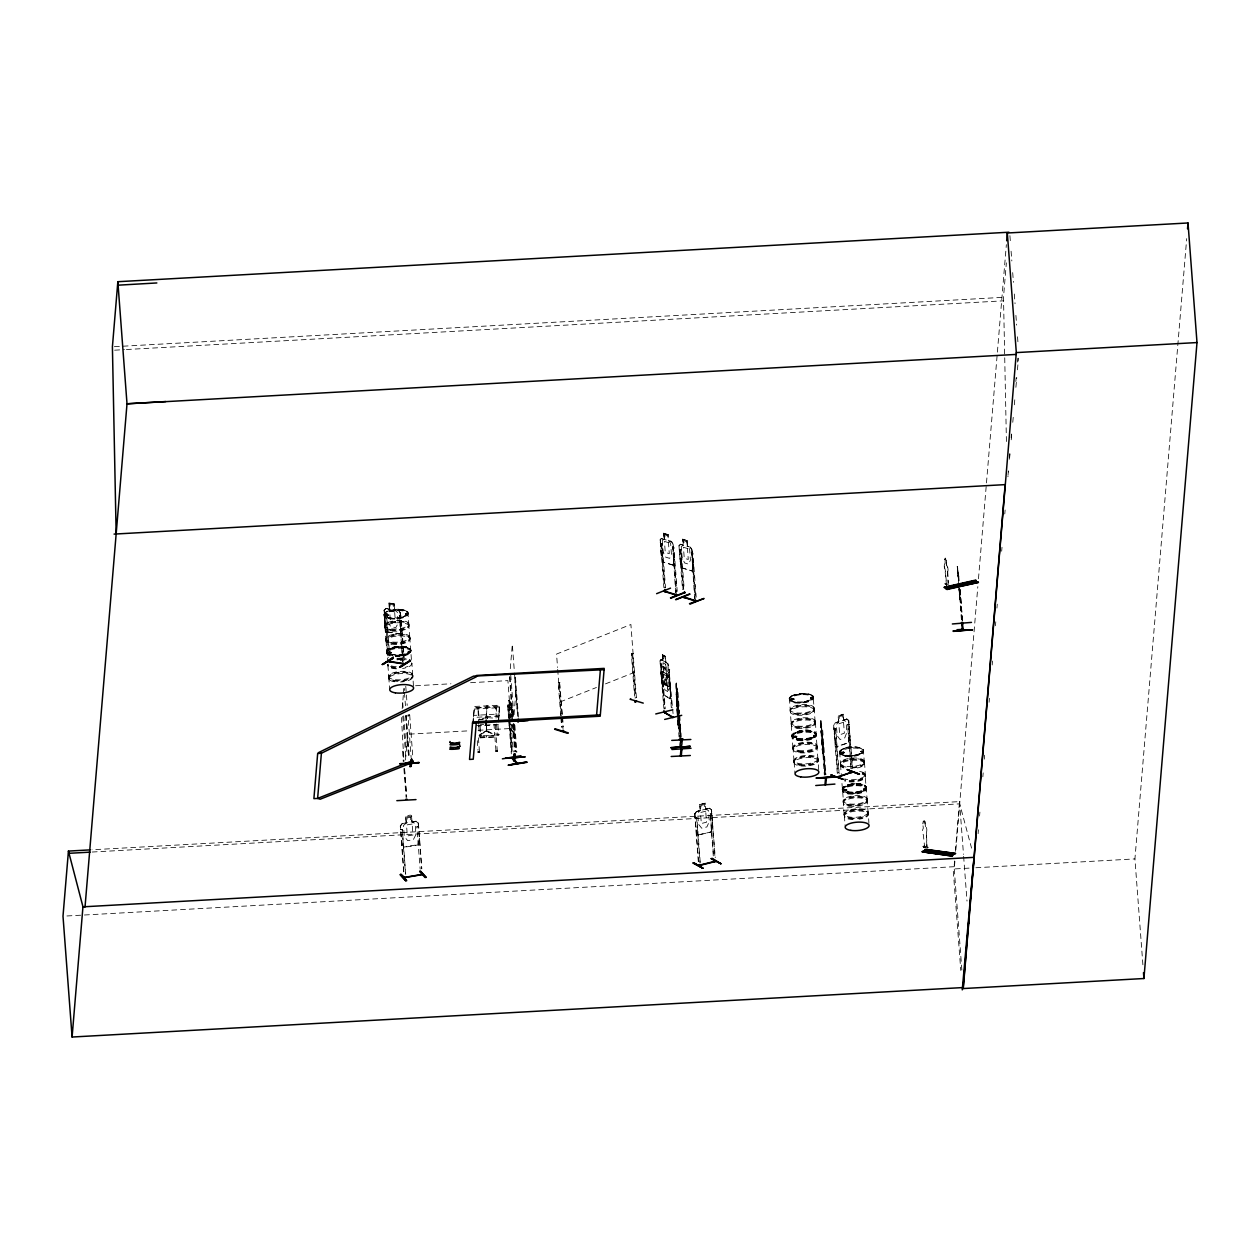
<?xml version="1.0" encoding="UTF-8"?>
<svg xmlns="http://www.w3.org/2000/svg" width="1260" height="1260" viewBox="0 0 1260 1260"><rect width="100%" height="100%" fill="white"/><g stroke="black" fill="none" stroke-linecap="round" stroke-linejoin="round"><path stroke-width="0.75" stroke-dasharray="5 3.75" d="M398.428 655.106L395.372 655.515A12.002 4.205 -4.3 0 0 410.666 649.955A11.954 4.189 -4.3 0 0 393.104 647.152A11.954 4.189 -4.3 0 0 392.49 654.46A11.954 4.189 -4.3 0 0 410.681 649.813A12.002 4.205 -4.3 0 0 392.238 648.128A12.002 4.205 -4.3 0 0 392.522 655.216M957.742 573.41L957.568 569.599M486.376 727.508L486.313 730.942L479.934 734.423M680.62 737.1L677.092 688.81L678.62 714.388M514.332 727.918L514.064 733.288L514.127 727.949M384.867 625.747L384.095 614.36M389.104 679.14L387.812 664.933A12.143 4.253 -4.3 0 0 396.238 667.453M409.736 637.119L411.453 660.051M412.65 675.234L411.925 663.106A12.143 4.253 -4.3 0 1 405.515 667.202M818.701 769.781L817.882 758.803M818.071 761.197A11.986 4.189 -4.3 0 0 800.462 758.52A11.986 4.189 -4.3 0 0 799.848 765.844A11.986 4.189 -4.3 0 0 818.071 761.197L818.071 760.993M790.414 711.979L789.422 698.418M792.918 747.889L790.303 711.38M815.441 722.563L816.953 745.967M852.091 767.986A12.143 4.253 -4.3 0 0 864.234 761.953C863.998 756.362 865.982 779.467 864.99 774.049L867.163 799.486M925.58 847.224L922.871 846.61L925.218 847.366L924.194 846.799L925.439 846.531L924.903 847.334M924.777 847.145L924.541 847.271M401.719 617.447C398.27 619.337 379.197 619.526 385.702 612.218M386.678 652.16L388.537 649.845M390.065 655.247L386.993 653.42L386.615 651.562M411.028 650.979C407.327 644.128 394.6 647.089 388.505 649.798M789.138 698.528C791.8 704.671 801.88 702.151 807.046 701.568M809.865 739.148C772.301 744.912 804.463 719.586 816.307 734.927M791.926 735.808L792.445 734.485M809.897 739.179L814.448 737.368L816.322 734.391M839.333 752.157L839.727 753.354M866.565 788.366L864.659 790.745M866.518 787.894L864.644 790.225L860.06 792.083M665.611 662.272L667.769 663.437L668.84 666.099L670.525 693.441L669.91 698.78L670.43 693.346L668.273 674.982M401.452 717.491L403.924 761.449M402.192 708.671L403.294 695.426M403.436 693.662L404.035 686.621L404.318 690.448M405.484 760.032L407.626 734.47M472.784 723.807L474.185 707.065L475.162 706.435L499.212 705.206L499.165 716.011L473.634 717.428L473.476 715.428L499.007 714.01L499.165 716.011M473.02 723.46L474.548 708.041L499.81 706.97M485.951 718.342L487.006 705.694L486.502 715.475L487.431 718.058M486.124 719.917L485.635 725.76L485.541 724.421M486.344 717.349L486.454 716.09M486.895 715.444L486.045 716.105L487.289 718.058L486.108 715.491L486.895 715.444L487.462 717.302M486.533 736.013L486.659 737.226M498.456 720.72L499.716 705.647M498.55 722.043L499.543 705.994L474.233 707.726M509.607 676.762L512.064 717.239M510.284 668.698L512.316 644.348L514.332 671.139M512.899 728.327L513.371 722.736M515.907 692.181L513.875 716.53L510.568 672.525M669.926 681.802L669.391 687.235L669.847 681.928M675.943 685.424L676.305 683.077L678.967 717.601M676.305 683.077L676.195 688.007M676.541 703.379L676.415 692.071M676.321 688.527L676.1 683.077M676.274 695.394L676.305 697M676.148 695.032L676.667 687.535L676.888 688.984M676.573 691.173L675.911 685.298L678.179 713.664M676.352 701.867L676.982 696.512L676.872 698.229M676.809 699.111L677.518 698.465L676.809 699.111L676.667 698.229M678.022 692.449L679.549 714.105M676.856 710.057L677.534 702.182M677.471 713.255L677.644 711.191M678.022 716.467L678.289 704.623M678.51 720.247L678.069 725.476L678.541 720.106M820.575 723.067L820.953 720.704L820.811 724.279M820.827 725.634L820.937 724.295M823.284 748.723C823.505 774.16 819.756 720.027 821.536 726.61M821.347 728.831L824.323 775.026M822.67 730.076L825.93 774.695M821.992 741.888L822.166 739.825M822.654 754.094L822.922 742.25M961.868 970.042L954.088 866.707L954.576 860.958M955.364 851.382L959.522 801.612L91.98 849.775M954.891 861.289L954.261 868.943L973.901 867.856M955.852 849.807L977.823 586.624M978.469 578.797L986.312 484.88M986.47 482.911L1006.362 244.645M1006.425 441.52L1003.495 297.313L1006.362 262.852M978.106 833.695L978.422 829.773M979.571 816.039L979.902 812.117M982.847 776.806L983.178 772.884M984.328 759.15L984.643 755.228M989.068 702.261L989.399 698.339M992.187 664.981L992.502 661.059M995.447 625.747L995.778 621.826M996.928 608.092L997.258 604.17M1001.668 551.203L1001.999 547.281M1004.787 513.938L1005.118 510.001M1008.047 474.784L1008.378 470.909L1007.937 476.737M1009.512 457.301L1009.843 453.411M1011.134 437.866L1011.465 433.991M1015.843 381.512L1016.158 377.638M1017.45 362.092L1017.781 358.202M1142.899 964.782L1134.929 858.911L1186.699 238.628M1009.496 459.238L1010.016 453.411M1011.229 439.803L1011.748 433.976M1012.772 422.305L1013.292 416.477M1014.331 404.806L1015.024 397.042M1015.891 387.324L1016.757 377.606M1017.45 369.826L1018.489 358.155M923.407 847.098L924.541 846.846M924.242 847.177L925.234 846.625M405.484 716.341L406.208 715.696L408.523 756.677M402.601 751.259L403.247 761.481M407.972 715.129L409.705 715.034L407.972 715.129L411.122 757.622M508.378 709.553L510.111 709.459L508.378 709.553L509.103 719.145M512.159 709.522L511.544 708.955L512.726 720.421M678.195 701.442L679.045 712.924M924.304 846.956L923.155 846.452L924.147 845.806M924.509 846.594L923.596 847.318M946.843 583.821L947.362 584.356M923.391 846.846L924.304 847.366M923.753 847.24L923.611 846.326M945.725 584.262L944.732 583.758L946.449 583.963M946.008 584.372L946.228 584.026M816.732 745.274L817.976 759.308L817.63 758.236M673.092 564.968L673.958 559.676M661.327 555.707L660.13 539.894L661.311 555.786L663.091 562.086L673.218 565.189L674.116 559.613M692.071 570.796L692.937 565.504L691.772 549.832L690.37 547.281L687.44 546.367L687.141 540.43L682.684 539.154L683.282 545.281L681.266 546.588L682.101 557.582L684.605 562.952L688.637 564.181L690.433 560.133L689.614 549.155L687.298 546.525L686.858 540.635M683.125 545.044L680.337 544.194L678.967 545.801L680.29 561.613L682.069 567.913L692.197 571.032L693.095 565.441M867.085 799.045L868.172 812.747L867.919 811.913M850.028 736.297L848.752 742.723L836.955 746.629L834.844 741.242L836.829 746.582L848.61 742.565L849.728 736.281L848.563 720.578M792.855 747.983L793.217 749.558M793.863 761.135L794.209 762.757M815.141 721.681L813.204 697.095A11.986 4.189 -4.3 0 0 795.643 694.402L791.028 696.213L789.185 698.56M401.263 628.283L400.129 634.016L401.452 628.346M793.989 760.835L793.123 748.991M840.767 765.702L839.617 751.858M711.049 831.694L712.483 825.536L711.302 809.849M696.008 829.726L698.072 835.096L711.286 831.915L712.766 825.583M419.328 838.672L417.753 844.704L403.893 847.067L401.656 841.68M401.515 841.822L403.814 847.35L417.974 844.94L419.596 838.75M385.261 628.252L384.851 625.937M386.08 641.12L384.993 627.307M408.618 623.653L409.831 637.607M814.401 709.538L814.369 709.601A12.143 4.253 -4.3 0 1 795.879 714.31A12.143 4.253 -4.3 0 1 796.509 706.891A12.143 4.253 -4.3 0 1 814.369 709.601M815.393 722.752L815.362 722.799A12.143 4.253 -4.3 0 1 796.871 727.508A12.143 4.253 -4.3 0 1 797.501 720.09A12.143 4.253 -4.3 0 1 815.362 722.799M841.964 783.484L843.649 803.518L843.097 801.832M409.973 638.914L410.035 638.726A12.143 4.253 -4.3 0 0 392.175 636.016A12.143 4.253 -4.3 0 0 391.561 643.451A12.143 4.253 -4.3 0 0 410.035 638.726M844.074 814.511L843.365 802.494M844.106 814.448L844.483 816.354M792.005 736.234L792.524 735.053M816.275 734.501L814.433 736.785M507.544 706.419L508.174 704.86L508.41 718.562M409.736 651.719C406.933 652.144 410.681 651.121 408.209 651.247M811.062 698.497L810.29 698.386L811.314 698.497M813.236 736.187L814.007 735.556M865.258 789.232L863.305 789.453L865.147 789.311M387.765 614.281C381.575 614.848 390.852 617.495 387.923 614.392M386.71 614.549C383.733 616.25 390.978 613.777 387.67 615.652M388.836 615.006L387.056 615.715M386.647 651.562L388.505 649.231L393.057 647.419M405.877 614.439C405.799 612.171 406.366 615.053 405.31 614.329M405.421 614.092L406.649 614.266M389.623 653.357L388.615 652.412L389.655 651.971M388.647 652.806L391.766 652.664L390.632 652.302M389.261 653.168C392.474 651.467 385.434 655.074 391.624 652.491M405.452 613.715L406.24 613.415M401.751 617.495L407.657 614.549L407.815 611.982M390.175 652.712L391.104 652.885M407.689 614.502L407.878 612.077M389.939 651.94L391.088 652.444M391.057 652.995L390.742 652.003M398.459 655.499L407.106 653.767L410.965 650.443M411.043 650.853L409.153 653.231L404.586 655.121M474.327 709.049L499.858 707.632M478.642 724.295L478.012 708.813L479.666 719.948M478.831 708.986L477.508 709.065M487.573 717.633L496.094 718.294L496.015 707.805L497.369 717.523M496.66 707.994L495.401 708.183M791.611 698.544L790.634 699.647L792.414 699.804M792.115 699.804L791.296 698.623L791.17 699.678M791.296 699.457L792.477 698.985M791.5 698.512L793.548 698.497L792.981 699.709M792.383 700.024L794.241 699.111L792.713 699.773M810.416 698.087L812.101 698.024M793.422 737.1L794.966 736.375M794.966 736.029L793.957 736.88L794.95 737.431M810.842 698.04L811.865 697.63L810.778 697.583M811.031 698.702L812.338 698.371L811.487 697.914M795.942 736.36L794.572 737.242M796.981 736.706L795.217 737.651L793.532 736.895M813.456 736.029L814.637 735.147L813.928 735.808M814.606 736.013L813.645 735.683M839.381 751.999C844.294 745.353 856.831 745.4 863.352 749.606M841.491 752.062L840.782 752.913L841.806 753.165M844.137 752.236C845.114 754.63 838.183 753.055 842.326 751.858M841.302 752.299L843.79 752.771L843.743 751.937M844.342 752.519L842.908 753.212M842.153 789.075C846.767 783.137 862.691 780.712 866.502 788.319M848.61 785.468L842.719 788.413L842.546 790.981M860.611 751.527L862.328 751.684M860.942 751.653L861.021 751.795M843.664 790.713L846.562 789.563M862.045 751.732L860.643 751.621M839.758 753.322C846.389 757.685 856.784 756.677 863.163 752.047L863.399 749.59M846.027 789.469L845.05 790.319M846.137 789.799L846.247 790.697M864.061 789.768L864.754 788.602M837.27 773.12L833.663 725.461L835.096 722.815L838.64 721.744L836.341 724.626L837.16 735.604L840.026 739.494L844.72 737.935L846.878 732.391L846.043 721.413L843.381 720.279M834.97 741.289L833.836 725.476L835.222 722.878L846.909 719.003L843.538 720.027L843.097 714.136L843.507 720.326L846.862 719.224M791.611 699.725L790.697 699.269L791.816 698.812M843.806 790.178L844.83 789.878M669.91 698.78L663.28 694.575L660.681 672.304L661.705 670.808L660.775 672.446M663.28 694.575L660.004 660.791C665.39 661.075 661.091 644.915 662.839 660.744L661.547 661.831L665.248 708.766M660.098 660.933L661.043 659.295M698.308 861.556L694.733 813.897L696.339 811.345L700.245 810.464L697.709 813.204L698.528 824.197L701.678 828.214L706.891 826.922L709.333 821.52L708.514 810.542L705.568 809.267L705.301 803.14L699.709 804.526L700.245 810.464M694.827 813.944L696.449 811.408M695.016 813.976L696.544 811.582L700.45 810.621L699.709 804.526M487.258 716.94L487.651 718.483M403.657 871.731L400.27 825.977L402.034 823.536L406.192 822.906L405.688 816.953C417.706 809.928 406.697 825.836 416.068 821.158L418.415 822.938L421.832 868.88M402.192 823.788L400.538 826.072L403.846 871.936M410.445 651.64L409.122 652.727M789.721 697.378L791.012 696.276M792.477 735.021L795.879 732.895M863.163 752.047L861.824 753.118M945.11 558.149L945.126 563.866A4.268 1.559 77.3 0 0 945.236 569.882L946.764 585.522M659.988 539.957L661.5 538.288L660.13 540.083M679.108 545.927L680.558 544.336M400.239 633.953L387.56 632.11L385.292 625.984L384.095 610.171L385.938 608.312L389.592 609.068L389.151 603.178M384.284 610.281L386.032 608.517M406.35 823L403.483 825.473L404.318 836.467L407.689 840.656L413.312 839.711L415.973 834.482L415.138 823.489L411.973 822.04M388.363 615.163L387.418 615.541M406.035 613.73L407.027 614.297L405.468 614.612M387.182 650.38L388.474 649.294M407.846 651.845L409.106 651.845M498.393 724.563L478.375 726.154M793.721 699.111L792.666 699.158M804.101 702.103L812.936 698.576M811.661 699.709L813.535 697.363L813.125 696.04M794.493 736.785L796.414 736.958M796.903 736.864L796.052 737.258M813.44 735.73L814.669 735.304L813.614 735.21M839.916 750.818L841.223 749.716M841.727 752.346L843.019 753.181M845.507 789.626L844.184 789.799L844.468 790.713M846.578 790.288L844.184 790.429M846.704 790.288L844.956 790.855M846.925 790.461L845.759 789.437M663.642 672.226L662.382 673.297L663.201 684.274L664.965 689.881L667.611 691.551C668.335 683.975 669.47 671.06 663.012 666.383M385.67 612.171C392.301 609.147 401.499 607.556 407.783 612.013M406.303 615.683L404.302 616.628M793.769 733.336L795.816 732.328M793.816 733.871L798.415 732.028M814.417 736.848L809.865 738.644M864.644 790.808L854.012 793.532L843.743 791.926M389.403 608.832L388.962 602.957L389.482 609.131L386.962 610.691L387.781 621.668L390.82 626.787L395.813 627.543L398.128 623.243L397.309 612.25L394.474 609.887L394.144 603.934M384.095 610.171L387.828 655.83M394.207 603.823L394.758 609.651M386.489 613.73L384.662 613.73L386.489 613.73L389.655 655.83M398.396 610.202L400.255 612.565L398.396 610.202L394.585 609.824M402.601 661.846L399.499 615.699L400.979 615.919L404.287 659.941M385.292 625.984L387.56 632.11M400.979 615.919L399.152 615.919M483.084 732.58L486.344 730.8L486.549 731.729L486.313 719.885M479.997 734.958L486.407 731.335L494.755 734.863M389.025 652.066L388.82 653.011M388.379 652.696L389.371 652.019M408.366 651.388L409.39 651.703L408.476 652.034M495.085 724.547L494.046 724.563L494.723 734.674M792.02 699.253L794.083 698.953M810.92 698.009L811.093 697.819M815.062 736.076L814.133 736.312M863.935 789.075L864.99 789.39M661.342 538.351C668.524 544.099 660.996 523.12 664.303 539.453L662.288 540.745L663.122 551.738L665.626 557.109L669.643 558.353L671.454 554.305L670.619 543.312L668.32 540.682L668.005 534.649L668.477 540.635L671.548 541.375L673.076 543.91L676.73 591.507M662.224 543.721L660.555 543.548L662.224 543.721L665.532 587.727M682.684 539.154L683.44 545.234M673.076 543.91L674.258 559.692M687.141 540.43L687.456 546.462M675.691 593.066L672.714 546.95L673.895 547.312L677.219 591.318M673.895 547.312L672.226 547.139M678.967 545.801L682.558 589.57M681.203 549.549L679.534 549.376L681.203 549.549L684.227 589.743M694.669 598.894L691.693 552.778L692.89 553.14L696.197 597.161M692.89 553.14L691.22 552.967M680.148 561.613L682.322 567.693M673.218 565.189L663.185 561.913L661.469 555.723M682.069 567.913L692.197 571.032M693.236 565.519L691.913 549.769L690.527 547.218L680.4 544.399M560.149 701.914L596.421 687.487M605.477 683.881L634.505 672.336M631.37 653.924L633.087 653.578L631.37 653.924L634.552 696.181M560.731 715.649L558.274 682.999L559.55 682.495L562.448 715.302M560.007 682.636L558.274 682.999M838.703 721.822L838.073 715.806L843.223 714.184M843.066 714.436L838.388 715.995L838.829 721.885L835.317 723.051M835.742 728.816L833.962 729.099L835.742 728.816L839.349 776.648M850.878 768.616L847.57 724.595L848.941 724.138L852.658 768.317M847.57 724.595L849.35 724.311M390.553 648.821L393.104 648.002M391.12 653.09L389.891 653.341M407.122 654.255L395.404 656.051A12.002 4.205 -4.3 0 0 410.807 650.695A12.002 4.205 -4.3 0 0 394.112 648.176A12.002 4.205 -4.3 0 0 390.143 655.2M791.28 698.953L792.13 698.418M811.046 697.52L810.826 698.355M794.273 737.273L794.635 736.438M795.816 737.336L796.525 736.344L794.934 735.982M861.242 750.96L861.997 750.96M844.641 789.768L844.767 790.681M863.635 789.169L864.706 788.839M662.398 654.869L665.359 656.334L665.8 662.224M660.004 660.791L663.862 708.419M661.153 664.256L664.461 708.277M667.769 663.437L672.037 707.978M671.249 707.49L668.966 669.076L673.06 713.569M669.753 669.564L668.367 669.217M661.185 676.604L662.618 683.062L669.501 686.952M699.804 804.573L705.395 803.203L705.742 809.014L709.443 808.18L696.449 811.519M705.663 809.33L709.38 808.4L711.396 809.897M696.827 817.362L694.984 817.551L696.827 817.362L700.434 865.195M713.286 855.902L710.12 813.803L711.664 813.425L715.27 857.619M710.12 813.803L711.963 813.614M698.197 834.876L711.286 831.915M946.512 585.569L945 569.929A4.268 1.559 77.3 0 1 944.89 563.913L944.811 559.566M948.181 584.939L947.489 571.709A4.268 1.559 77.3 0 0 946.654 565.173L945.536 558.196L944.559 559.613M946.654 565.173L946.559 560.81M947.489 571.709L947.725 571.646A4.268 1.559 77.3 0 0 946.89 565.11M386.82 614.691L386.127 615.589M393.089 647.419C398.695 646.459 405.799 645.199 410.587 649.089M393.104 647.451A12.002 4.205 -4.3 0 1 410.744 650.128A12.002 4.205 -4.3 0 1 392.49 654.79A12.002 4.205 -4.3 0 1 393.104 647.451L396.018 646.852M798.462 731.981A11.986 4.189 -4.3 0 1 816.086 734.659A11.986 4.189 -4.3 0 1 797.863 739.305A11.986 4.189 -4.3 0 1 798.462 731.981L807.597 731.083L814.763 732.721M794.446 736.328L795.312 736.187M809.833 738.628C804.179 739.715 797.186 740.785 792.335 736.99M864.281 761.591A11.986 4.189 -4.3 0 0 846.673 758.929A11.986 4.189 -4.3 0 0 846.058 766.253A11.986 4.189 -4.3 0 0 864.281 761.591L863.399 750.535A11.938 4.174 -4.3 0 1 845.255 755.181A11.938 4.174 -4.3 0 1 845.869 747.889L848.752 747.306M841.759 752.299L842.672 751.999M843.208 752.582L841.444 752.283M857.225 754.96L851.177 755.858M848.642 785.515L857.792 784.523L864.832 786.082M863.746 788.807L865.116 789.091M860.029 792.067C854.611 792.871 845.303 794.981 842.137 789.248M509.292 718.389L508.93 700.261L509.434 706.403L507.969 704.891M510.568 702.292L511.166 708.277M511.213 708.136L512.458 709.663M512.458 709.506L513.608 717.491M509.15 710.325L508.016 709.9L509.15 710.325L509.733 717.98M513.214 712.231L513.245 716.2M508.662 722.074L509.733 728.611L509.449 725.256M514.395 728.012L514.033 723.996M405.909 817.11L411.595 816.228M402.334 829.553L400.491 829.631L402.334 829.553L405.94 877.401M416.824 826.843L418.666 826.781L416.824 826.843L420.178 869.164M487.447 717.649L479.572 718.704L479.666 719.602L479.761 718.798M483.62 718.972L479.808 719.586M389.545 652.176L390.442 652.113M390.206 652.759L389.23 652.774M398.507 655.972L401.625 655.657M792.02 698.764L793.8 698.843M794.84 736.391L795.8 736.344M795.659 737.368L794.761 737.415M861.619 751.291L860.816 751.842M861.494 752.141L862.58 751.7L861.683 751.354M851.524 784.366L854.658 784.051M845.035 789.831L845.995 789.784M958.703 585.49L957.269 566.386L957.773 568.685M957.568 568.575L958.435 576.103M957.915 572.26L957.521 570.859L957.584 572.308M958.057 575.804L958.813 576.356L957.537 571.079M958.419 575.93L958.466 578.749M959.852 594.515L958.765 587.963M959.285 594.421L959.994 599.713L959.852 594.421M114.361 346.689L1003.495 297.313M114.629 350.185L124.441 349.634M126.41 349.524L1003.763 300.809M415.579 685.755L450.938 683.786M470.578 682.699L507.906 680.62L510.662 717.381M676.541 695.504L676.447 692.701L676.242 695.016M676.462 700.182L677.376 714.373M676.337 701.71L677.486 718.231M676.447 704.513L676.573 701.851M485.951 717.381L486.738 717.334L485.887 717.995M479.524 719.822L482.879 719.633M480.091 724.736L483.73 724.531M476.501 725.602L496.503 724.484M409.358 734.139L470.248 730.753M478.107 730.312L511.497 728.469M486.313 730.942L494.55 734.391M677.833 720.279L678.069 725.476M483.194 735.919L494.928 735.273M479.824 736.391L494.912 735.541M479.95 737.604L495.054 736.753M479.934 737.887L495.022 737.037M820.764 722.925L821.079 732.013M820.874 730.343L820.969 733.147M822.166 748.928L822.875 754.094M823.095 748.881L822.717 742.266M92.153 852.028L959.695 803.848L971.57 848.137M66.922 915.973L954.088 866.707M975.854 867.746L1134.929 858.911M387.088 615.731L385.859 615.605M389.923 653.357L388.694 653.231M814.149 736.123L813.314 735.966M925.423 846.893L928.447 847.318M386.804 615.731L385.387 615.211M402.271 647.073L405.169 647.293M792.729 698.371L793.658 698.591M792.067 699.19L791.248 699.08M842.924 751.81L843.917 752.551M848.09 755.89L842.767 755.087M845.822 789.784L846.531 789.689M845.145 790.87L843.932 790.634M924.73 847.885L923.328 834.703A4.268 2.126 -81.9 0 1 923.312 828.119L922.761 823.788A2.142 1.071 -81.9 0 1 923.69 821.079A2.142 1.071 -81.9 0 1 924.934 822.355L925.486 826.686A4.268 2.126 -81.9 0 1 926.399 832.671L927.108 848.342M922.761 823.788L922.981 823.819A2.142 1.071 -81.9 0 1 923.927 821.111A2.142 1.071 -81.9 0 1 925.155 822.386M925.486 826.686L924.934 822.355M926.399 832.671L926.872 848.311M388.852 603.02L394.317 603.76M389.041 603.241L394.034 603.997M385.922 608.596L398.223 610.454M387.781 631.874L400.097 633.733M487.651 716.924L487.51 718.483M792.997 698.402L793.28 699.064M387.245 617.573L389.686 618.109M794.666 737.399L793.58 737.053M392.474 655.247L388.19 653.909M663.689 533.327L668.162 534.587M663.862 533.563L668.036 534.744M682.841 539.406L687.015 540.572M661.421 538.571L671.485 541.564M813.094 696.087L807.66 693.724L795.627 694.449A11.986 4.189 -4.3 0 0 795.028 701.726A11.986 4.189 -4.3 0 0 813.251 697.063M843.428 751.889L844.279 752.393M796.068 736.076L796.777 736.407M863.793 788.855L863.856 789.422M486.47 730.8L494.692 734.328M814.779 732.674L815.929 733.714M864.974 786.114L866.218 787.216A11.938 4.174 -4.3 0 1 848.011 791.926A11.938 4.174 -4.3 0 1 848.626 784.634A11.938 4.174 -4.3 0 1 866.171 787.295M843.633 791.422L842.531 790.429M843.728 791.973L842.593 790.933M662.288 654.617L665.359 656.334M660.87 659.342L667.737 663.61M662.681 682.92L669.58 687.188M698.072 835.096L696.103 829.6M665.831 668.02L662.902 666.13L663.453 672.273L661.579 671.076M661.516 670.856L668.257 675.155M663.327 694.433L670.084 698.733M709.348 808.133L711.569 809.77L714.83 855.524M416.005 821.362L418.21 823.048M846.783 718.956L848.846 720.484L852.248 768.159M846.736 719.177L848.689 720.625M388.348 653.987L386.93 652.837M846.972 789.847L845.901 791.044L843.775 790.492M945.299 558.243L946.323 560.858M792.319 737.005L791.942 735.808M410.602 649.073L410.965 650.27M508.725 700.292L510.725 702.387M508.804 700.56L510.52 702.418L512.033 711.27M509.182 701.867L510.426 705.033L509.323 703.836M508.016 705.112L512.253 709.695L512.946 712.278M510.568 724.106L512.284 725.965M509.969 728.422L514.206 733.005M509.764 728.469L514.269 733.257M509.733 728.611L514.064 733.288M416.068 821.158L402.098 823.615L400.27 825.977M405.688 816.953L406.413 823.064M690.322 547.454L692.055 549.738L695.851 599.256M671.344 541.611L672.777 543.989M867.951 811.975L868.423 813.803A12.143 4.253 -4.3 0 0 850.516 811.156A12.143 4.253 -4.3 0 0 849.901 818.575A12.143 4.253 -4.3 0 0 868.376 813.85L868.896 823.221M815.031 721.13L815.409 722.263M387.891 665.485L387.56 664.335M865.037 774.176L865.305 774.995M669.06 677.722L666.083 673.942L665.642 668.052M486.423 728.044L486.391 728.957L486.706 719.854M662.366 672.808L664.162 678.415L666.855 680.069L667.942 676.242L665.17 656.381M412.335 674.226L412.949 676.179A12.143 4.253 -4.3 0 0 395.01 673.643A12.143 4.253 -4.3 0 0 394.396 681.077A12.143 4.253 -4.3 0 0 412.87 676.352L413.516 687.44M389.135 679.14L388.805 678.132L389.671 688.763M680.305 561.551L682.227 567.851M789.185 698.702L789.5 699.788M385.009 627.307L385.324 628.378M821.189 726.862L824.985 774.979M840.499 764.82L841.412 776.128M794.115 762.206L794.981 772.821M407.956 613.053A12.002 4.205 -4.3 0 1 389.702 617.715A12.002 4.205 -4.3 0 1 390.316 610.375A12.002 4.205 -4.3 0 1 407.956 613.053L408.838 624.409M385.985 640.505L387.607 661.374M815.11 721.555L815.094 721.429A11.986 4.189 -4.3 0 0 797.47 718.688A11.986 4.189 -4.3 0 0 796.856 726.012A11.986 4.189 -4.3 0 0 815.078 721.35L815.094 721.429M661.469 676.588L662.855 682.873M821.52 725.146L821.74 726.595M676.872 687.519L677.092 688.968M677.203 697.961L676.777 696.528L676.982 697.363M868.108 812.48L868.077 812.417A11.986 4.189 -4.3 0 1 849.886 817.078A11.986 4.189 -4.3 0 1 850.484 809.755A11.986 4.189 -4.3 0 1 868.108 812.417L868.124 812.542M957.269 566.386L957.537 569.205M959.364 593.381L959.112 589.601M960.214 599.697L959.506 594.405L959.994 599.713M821.898 743.006L822.355 746.597L822.26 738.707M677.266 705.38L677.707 708.97L677.612 701.08M817.913 758.977A11.986 4.189 -4.3 0 1 799.691 763.639A11.986 4.189 -4.3 0 1 800.289 756.315A11.986 4.189 -4.3 0 1 817.913 758.977L817.913 759.04M958.01 574.591L958.309 577.647M678.226 716.452L676.258 693.709M677.628 720.2L678.337 725.461M958.561 584.388L959.348 592.247L959.128 588.625M1009.922 235.667L1010.362 241.511M1011.087 251.228L1011.827 260.946M1012.693 272.617L1013.434 282.334M1014.3 294.005L1015.04 303.723M1015.906 315.394L1016.647 325.111M1017.529 336.782L1018.111 344.547M960.183 589.948L962.482 620.566M960.104 589.349L962.404 619.967M958.718 575.757L959.238 582.104M959.726 589.144L962.12 620.377M959.411 588.53L961.821 620.613M957.474 566.37L958.844 585.695M959.191 588.546L961.459 620.424M959.522 801.612L963.49 854.406M963.632 856.343L967.003 901.073M953.316 871.274L960.781 970.436M847.964 724.768L851.272 768.773M844.373 815.96L845.177 826.261M835.348 728.642L838.656 772.663M834.372 729.272L837.679 773.278M825.316 774.128L821.536 726.453L825.253 774.742M820.748 720.72L821.41 726.862M820.795 722.342L821.236 728.926M691.693 552.778L695.299 600.626M710.435 813.992L713.601 856.091M680.715 549.738L683.739 589.932M680.022 549.187L683.046 589.381M696.528 817.173L699.977 863.1M694.922 813.928L698.607 861.745M672.714 546.95L676.321 594.783M679.754 715.412L681.282 737.068M679.628 720.578L680.92 737.793M679.108 719.523L680.4 736.738M678.463 715.491L680.258 737.84M676.21 692.087L679.691 737.384M664.004 533.5L664.445 539.39M677.486 715.16L679.014 736.817M661.736 543.91L665.044 587.916M661.027 543.344L664.351 587.365M660.287 540.02L663.862 587.554M662.587 654.822L663.028 660.712M661.342 664.902L664.666 708.908M636.41 697.741L630.898 624.503L556.542 654.066L557.55 667.469M632.63 653.436L635.953 697.599M631.827 654.066L635.15 698.245M562.606 717.223L563.315 726.815M559.55 682.495L562.007 715.16M562.149 717.082L563.015 728.595M557.692 669.375L561.188 715.79M561.33 717.712L562.054 727.319M560.873 717.57L561.598 727.178M515.45 677.219L518.49 717.554M514.474 673.045L517.687 715.664M514.726 677.864L517.624 716.278M514.867 725.303L516.884 752.094M514.127 724.516L516.238 752.204M513.718 724.862L515.734 751.653M509.906 676.825L513.214 720.83M513.371 724.279L515.387 751.165M513.308 724.894L515.324 751.779M512.71 724.311L514.663 751.81M511.796 719.428L511.103 710.262L509.387 708.403L510.221 719.397M511.213 724.642L513.261 751.952M509.875 719.901L512.174 750.519M509.796 725.098L511.812 751.889M509.245 720.011L511.828 754.457M507.748 706.372L508.63 718.153M509.166 725.209L511.324 753.905M497.952 725.146L498.661 734.659M496.534 724.075L497.338 734.737M495.29 724.374L496.141 735.808M496.298 737.714L497.291 751.039M494.897 736.911L495.967 751.117M480.17 726.768L480.58 732.091M478.8 726.201L479.509 735.73M478.406 737.824L479.477 752.031M477.288 740.675L477.997 750.204M418.147 822.985L421.643 868.66M409.705 715.034L412.855 757.528M400.255 612.565L403.94 660.161M405.767 686.29L407.201 705.427M400.082 612.612L401.152 628.346M399.499 615.699L403.106 663.548M404.46 692.37L405.468 705.758M406.192 715.333L409.39 757.953M405.547 715.727L408.728 757.984M411.532 816.165L412.036 822.119M402.712 702.45L403.137 708.199M403.72 715.853L406.303 750.298M402.759 716.326L405.783 756.504M403.263 751.228L403.988 760.835M404.555 768.521L406.728 797.328M404.491 769.135L406.523 796.021M403.893 768.553L406.066 797.359M386.127 613.951L389.293 656.051M402.145 829.348L405.452 873.353M385.009 613.51L388.316 657.515M384.205 610.108L385.466 625.984M947.725 571.646L948.323 582.986M677.722 710.073L677.896 713.947M676.384 691.315L676.431 694.386M485.903 719.901L486.029 728.059M862.186 774.207A11.986 4.189 -4.3 0 1 861.698 780.192A11.986 4.189 -4.3 0 1 844.798 781.137M862.25 773.404A12.143 4.253 -4.3 0 1 861.745 779.467A12.143 4.253 -4.3 0 1 844.625 780.413M845.869 747.889A11.938 4.174 -4.3 0 1 863.399 750.535M843.633 767.214A12.143 4.253 -4.3 0 1 846.704 760.331A12.143 4.253 -4.3 0 1 864.234 761.953M859.603 771.466A11.986 4.189 -4.3 0 1 862.596 777.514A11.986 4.189 -4.3 0 1 844.641 778.916M862.202 772.726A12.143 4.253 -4.3 0 1 861.698 778.774A12.143 4.253 -4.3 0 1 844.578 779.735M846.027 767.072A12.143 4.253 -4.3 0 1 845.744 759.906A12.143 4.253 -4.3 0 1 864.392 761.623A12.143 4.253 -4.3 0 1 848.909 767.34M843.806 767.938A11.986 4.189 -4.3 0 1 845.948 761.386A11.986 4.189 -4.3 0 1 863.478 762.08A11.986 4.189 -4.3 0 1 855.256 768.38M852.894 819.551A11.986 4.189 -4.3 0 1 846.736 813.409A11.986 4.189 -4.3 0 1 866.313 812.322A11.986 4.189 -4.3 0 1 859.084 819.205M395.372 655.483A12.002 4.205 -4.3 0 0 410.666 649.829A12.002 4.205 -4.3 0 0 392.254 648.254A12.002 4.205 -4.3 0 0 392.537 655.342M394.553 681.77A11.954 4.189 -4.3 0 1 393.419 674.982A11.954 4.189 -4.3 0 1 412.13 675.722A11.954 4.189 -4.3 0 1 400.459 682.006M390.222 655.877A11.954 4.189 -4.3 0 1 394.191 648.884A11.954 4.189 -4.3 0 1 410.807 651.404A11.954 4.189 -4.3 0 1 395.482 656.68M396.286 668.131A12.143 4.253 -4.3 0 1 387.655 664.492M396.979 659.862A12.143 4.253 -4.3 0 1 406.13 659.767M411.422 662.855A11.954 4.189 -4.3 0 1 402.57 668.493M396.396 668.84A11.954 4.189 -4.3 0 1 388.395 664.13M400.176 660.366A11.954 4.189 -4.3 0 1 403.247 660.334M396.932 659.169A12.143 4.253 -4.3 0 1 406.082 659.09M396.223 666.619A11.954 4.189 -4.3 0 1 389.151 665.059M396.916 658.476A11.954 4.189 -4.3 0 1 405.925 658.397M662.492 673.565L664.776 681.471C661.736 685.897 664.603 692.307 665.438 683.077L668.32 690.354L665.942 682.164L667.202 676.573L666.319 676.195L665.296 680.495L662.492 673.565M867.368 800.714L867.337 800.777A12.143 4.253 -4.3 0 1 848.909 805.376A12.143 4.253 -4.3 0 1 849.524 797.958A12.143 4.253 -4.3 0 1 867.384 800.651L867.384 800.651M842.184 715.649L839.176 716.641L839.317 718.609L842.326 717.617L842.184 715.649M843.538 722.248L838.845 723.791L839.68 734.785L844.357 733.226L843.538 722.248M704.261 804.589L700.922 805.423L701.064 807.376L704.419 806.558L704.261 804.589M705.71 811.219L700.497 812.511L701.332 823.505L706.545 822.213L705.71 811.219M513.639 715.192L513.639 715.192M410.602 817.315L406.996 817.929L407.137 819.882L410.76 819.268L410.602 817.315M412.13 824.008L406.508 824.969L407.327 835.947L412.949 835.002L412.13 824.008M845.224 755.669L845.192 755.669A12.002 4.205 -4.3 0 1 845.854 748.283A12.002 4.205 -4.3 0 1 863.51 750.944A12.002 4.205 -4.3 0 1 845.255 755.622M393.214 604.847L390.017 604.359L390.159 606.328L393.372 606.816L393.214 604.847M394.632 611.856L389.639 611.1L390.458 622.078L395.451 622.834L394.632 611.856M667.233 535.563L664.65 534.76L664.792 536.728L667.375 537.532L667.233 535.563M686.212 541.406L683.629 540.603L683.77 542.572L686.369 543.359L686.212 541.406M668.462 542.65L664.445 541.406L665.264 552.4L669.296 553.644L668.462 542.65M687.456 548.494L683.424 547.249L684.259 558.243L688.275 559.471L687.456 548.494M664.681 657.2L662.949 656.145L663.106 658.098L664.823 659.169L664.681 657.2M665.674 664.366L662.996 662.713L663.815 673.706L666.509 675.36L665.674 664.366M665.438 668.698L663.736 667.627L663.894 669.58L665.579 670.651L665.438 668.698M666.43 675.864L663.784 674.194L664.619 685.172L667.249 686.842L666.43 675.864M867.132 799.344L867.116 799.281A11.986 4.189 -4.3 0 0 849.492 796.556A11.986 4.189 -4.3 0 0 848.894 803.88A11.986 4.189 -4.3 0 0 867.116 799.218L867.1 799.36M814.102 708.215L814.07 708.151A11.986 4.189 -4.3 0 0 796.477 705.49A11.986 4.189 -4.3 0 0 795.863 712.813A11.986 4.189 -4.3 0 0 814.086 708.151M408.776 624.157L408.744 624.094A11.954 4.189 -4.3 0 0 391.167 621.432A11.954 4.189 -4.3 0 0 390.568 628.74A11.954 4.189 -4.3 0 0 408.744 624.094M409.768 637.355L409.736 637.292A11.954 4.189 -4.3 0 0 392.159 634.63A11.954 4.189 -4.3 0 0 391.561 641.938A11.954 4.189 -4.3 0 0 409.736 637.292M412.603 674.982L412.571 674.919A11.954 4.189 -4.3 0 0 394.994 672.257A11.954 4.189 -4.3 0 0 394.38 679.565A11.954 4.189 -4.3 0 0 412.571 674.919M817.078 747.999L817.063 747.936A11.986 4.189 -4.3 0 0 799.47 745.322A11.986 4.189 -4.3 0 0 798.856 752.645A11.986 4.189 -4.3 0 0 817.078 747.999M814.259 710.372L814.228 710.309A11.986 4.189 -4.3 0 0 796.635 707.71A11.986 4.189 -4.3 0 0 796.037 715.019A11.986 4.189 -4.3 0 0 814.259 710.372M408.933 626.299L408.917 626.236A11.954 4.189 -4.3 0 0 391.34 623.637A11.954 4.189 -4.3 0 0 390.726 630.945A11.954 4.189 -4.3 0 0 408.917 626.299M848.043 792.682A11.986 4.189 -4.3 0 0 866.266 788.02A11.986 4.189 -4.3 0 0 848.657 785.358A11.986 4.189 -4.3 0 0 848.043 792.682M848.027 791.942A11.907 4.174 -4.3 0 0 866.14 787.327A11.907 4.174 -4.3 0 0 848.642 784.665A11.907 4.174 -4.3 0 0 848.027 791.942M845.334 756.315A11.938 4.174 -4.3 0 0 863.494 751.684A11.938 4.174 -4.3 0 0 845.948 749.023A11.938 4.174 -4.3 0 0 845.334 756.315M848.011 792.288A12.002 4.205 -4.3 0 0 866.266 787.626A12.002 4.205 -4.3 0 0 848.626 784.964A12.002 4.205 -4.3 0 0 848.011 792.288M848.185 793.91A11.907 4.174 -4.3 0 0 866.297 789.28A11.907 4.174 -4.3 0 0 848.783 786.634A11.907 4.174 -4.3 0 0 848.185 793.91M848.075 793.233A12.002 4.205 -4.3 0 0 866.329 788.571A12.002 4.205 -4.3 0 0 848.689 785.909A12.002 4.205 -4.3 0 0 848.075 793.233M849.051 806.085A11.986 4.189 -4.3 0 0 867.274 801.439A11.986 4.189 -4.3 0 0 849.665 798.761A11.986 4.189 -4.3 0 0 849.051 806.085M849.854 817.897A12.143 4.253 -4.3 0 0 868.329 813.172A12.143 4.253 -4.3 0 0 850.468 810.479A12.143 4.253 -4.3 0 0 849.854 817.897M848.862 804.699A12.143 4.253 -4.3 0 0 867.337 799.974A12.143 4.253 -4.3 0 0 849.476 797.281A12.143 4.253 -4.3 0 0 848.862 804.699M797.029 728.233A11.986 4.189 -4.3 0 0 815.251 723.571A11.986 4.189 -4.3 0 0 797.627 720.909A11.986 4.189 -4.3 0 0 797.029 728.233M797.816 738.486A11.938 4.174 -4.3 0 0 815.976 733.856A11.938 4.174 -4.3 0 0 798.43 731.194A11.938 4.174 -4.3 0 0 797.816 738.486M795.139 702.875A11.938 4.174 -4.3 0 0 813.298 698.245A11.938 4.174 -4.3 0 0 795.753 695.583A11.938 4.174 -4.3 0 0 795.139 702.875M797.816 738.848A12.002 4.205 -4.3 0 0 816.07 734.186A12.002 4.205 -4.3 0 0 798.415 731.524A12.002 4.205 -4.3 0 0 797.816 738.848M795.06 702.23A12.002 4.205 -4.3 0 0 813.314 697.552A12.002 4.205 -4.3 0 0 795.659 694.843A12.002 4.205 -4.3 0 0 795.044 702.182A12.002 4.205 -4.3 0 0 813.314 697.505A12.002 4.205 -4.3 0 0 795.674 694.89A12.002 4.205 -4.3 0 0 795.06 702.23M796.824 726.831A12.143 4.253 -4.3 0 0 815.299 722.106A12.143 4.253 -4.3 0 0 797.454 719.413A12.143 4.253 -4.3 0 0 796.824 726.831M795.832 713.633A12.143 4.253 -4.3 0 0 814.306 708.908A12.143 4.253 -4.3 0 0 796.446 706.214A12.143 4.253 -4.3 0 0 795.832 713.633M799.706 765.135A12.143 4.253 -4.3 0 0 818.181 760.41A12.143 4.253 -4.3 0 0 800.32 757.717A12.143 4.253 -4.3 0 0 799.706 765.135M797.863 739.415A11.986 4.189 -4.3 0 0 816.086 734.769A11.986 4.189 -4.3 0 0 798.478 732.091A11.986 4.189 -4.3 0 0 797.863 739.415M797.974 740.455A11.938 4.174 -4.3 0 0 816.118 735.824A11.938 4.174 -4.3 0 0 798.572 733.163A11.938 4.174 -4.3 0 0 797.974 740.455M797.879 739.825A12.002 4.205 -4.3 0 0 816.133 735.163A12.002 4.205 -4.3 0 0 798.494 732.485A12.002 4.205 -4.3 0 0 797.879 739.825M798.714 751.937A12.143 4.253 -4.3 0 0 817.189 747.212A12.143 4.253 -4.3 0 0 799.328 744.518A12.143 4.253 -4.3 0 0 798.714 751.937M799.659 764.458A12.143 4.253 -4.3 0 0 818.134 759.733A12.143 4.253 -4.3 0 0 800.273 757.039A12.143 4.253 -4.3 0 0 799.659 764.458M798.667 751.259A12.143 4.253 -4.3 0 0 817.142 746.534A12.143 4.253 -4.3 0 0 799.281 743.841A12.143 4.253 -4.3 0 0 798.667 751.259M798.698 750.44A11.986 4.189 -4.3 0 0 816.921 745.778A11.986 4.189 -4.3 0 0 799.297 743.116A11.986 4.189 -4.3 0 0 798.698 750.44M391.718 644.144A11.954 4.189 -4.3 0 0 409.909 639.497A11.954 4.189 -4.3 0 0 392.332 636.835A11.954 4.189 -4.3 0 0 391.718 644.144M389.812 618.786A11.954 4.189 -4.3 0 0 408.004 614.14A11.954 4.189 -4.3 0 0 390.427 611.478A11.954 4.189 -4.3 0 0 389.812 618.786M389.734 618.156A12.002 4.205 -4.3 0 0 408.004 613.494A12.002 4.205 -4.3 0 0 390.348 610.817A12.002 4.205 -4.3 0 0 389.734 618.156M390.568 630.252A12.143 4.253 -4.3 0 0 409.043 625.527A12.143 4.253 -4.3 0 0 391.183 622.818A12.143 4.253 -4.3 0 0 390.568 630.252M391.514 642.773A12.143 4.253 -4.3 0 0 409.988 638.048A12.143 4.253 -4.3 0 0 392.128 635.339A12.143 4.253 -4.3 0 0 391.514 642.773M390.521 629.559A12.143 4.253 -4.3 0 0 408.996 624.85A12.143 4.253 -4.3 0 0 391.135 622.141A12.143 4.253 -4.3 0 0 390.521 629.559M394.333 680.384A12.143 4.253 -4.3 0 0 412.823 675.675A12.143 4.253 -4.3 0 0 394.963 672.966A12.143 4.253 -4.3 0 0 394.333 680.384"/><path stroke-width="1.5" d="M671.123 747.81L690.291 746.377L671.123 747.92M671.139 747.511L690.307 746.471M815.756 785.515L834.923 784.082M415.989 799.596L396.837 800.667M505.795 758.236L524.963 756.851L505.795 758.347M671.186 756.488L690.338 755.496M698.418 865.431L715.255 861.257M715.743 861.399L714.247 861.808M502.394 758.835L520.963 755.732M90.027 849.886L68.434 851.083L63 916.178L72.088 1037.027L963.175 987.556L1005.149 484.627L114.061 534.098M1008.929 232.218L117.841 281.704L112.408 346.799L116.156 533.988M72.088 1037.027L82.955 906.743L68.434 851.083M450.072 742.518L453.994 743.699C439.913 746.046 469.413 744.376 456.088 743.558C466.121 740.36 453.08 744.739 450.072 742.518L449.993 741.51M459.821 746.345L455.726 747.952C469.051 748.771 439.551 750.456 453.631 748.109C443.63 745.999 457.285 748.881 459.821 746.345L459.742 745.353M476.264 723.082L473.24 759.229L469.523 759.433L472.642 721.964L600.327 714.877M596.594 715.082L600.374 669.895M681.802 740.281C682.936 747.511 678.211 750.519 680.951 740.329L681.77 740.817L681.487 738.549L681.723 740.345M681.676 740.817L680.731 740.943L680.62 738.659M816.385 777.924L835.538 776.869L816.354 778.176M825.032 784.665L825.804 784.602M825.489 778.034L826.324 778.459M825.599 777.956L824.969 784.57M825.788 784.523L826.308 778.57M1006.677 240.77L1007.323 233.005L1188.007 222.973L1197 342.562L1143.922 978.516L963.254 988.549L963.175 987.556M963.254 988.549L1016.316 352.595L1007.323 233.005M1187.518 228.848L1188.007 222.973M962.246 989.887L974.043 857.351L82.955 906.838L85.05 906.633M419.092 762.505L399.908 764.001L419.044 762.678M409.075 763.591L409.736 764.221M406.019 799.123L406.948 799.139M411.705 759.701L411.012 766.49L409.957 766.553L411.626 758.709M410.744 766.379C410.823 751.401 413.831 764.82 409.957 766.553M413.17 761.135L413.059 763.198M517.765 719.586C516.679 722.862 520.096 722.342 518.648 719.413M517.97 719.444L517.939 721.807M513.718 760.63L514.395 753.842L513.544 760.788L514.615 760.741L515.308 753.952L514.237 754.015M515.907 756.819L514.915 757.417M528.019 720.657L508.867 721.46M680.353 755.89L680.983 749.29L681.928 749.81M681.313 755.842L681.802 749.873M691.063 748.251L671.879 749.511M837.396 776.995L852.705 771.939M852.264 771.986L837.9 777.168L838.656 776.491M655.767 713.947L672.777 709.805M555.235 728.878L568.339 732.895M961.648 623.574L962.577 624.188L962.467 622.361M963.38 630.126L962.325 623.59M830.986 775.01L843.365 779.389L830.986 775.058L831.836 774.774M656.602 593.68L670.54 588.136M675.533 599.587L689.535 593.98M693.221 863.006L702.954 868.234L693.221 863.053L694.165 862.817M702.797 868.108L693.299 862.911M393.293 658.24L382.331 664.492L393.293 658.24L393.214 657.232M383.072 664.445L393.12 657.295M392.395 658.051L382.394 664.382M400.255 874.723L405.767 880.693C407.153 878 392.978 867.542 406.712 880.661L405.688 880.834L400.239 874.692L401.263 874.55M677.502 595.145L664.492 591.145M682.999 597.177L696.134 601.225M683.125 597.256L684.448 597.634M695.158 600.579L695.788 601.162M696.481 600.988L683.897 597.019M922.163 851.728L952.576 855.54L922.918 850.941L953.001 855.225L951.914 856.012L922.131 851.76L951.883 856.012M954.702 853.87L924.919 849.634M962.467 624.173L961.506 622.456L961.742 624.251M512.174 758.347L512.489 757.654M944.118 587.223L975.634 580.104L976.358 580.907L944.622 587.585M946.213 588.735L946.937 589.538L978.484 582.388L946.417 589.16M976.138 580.482L944.291 587.617L975.996 580.608M977.603 581.805L946.039 588.83L977.917 582.01M698.717 865.62L700.119 865.006M925.439 849.571L955.647 853.492L925.785 849.334M563.519 730.564L561.724 730.894M635.04 701.694L635.702 701.899M664.067 712.199L672.856 717.601M665.69 712.609L664.681 712.719M671.974 717.066L672.824 716.924M404.082 877.464L422.069 874.408M853.052 772.191L850.988 772.459L851.776 772.569M411.374 762.977L411.642 761.15M400.444 667.233L410.476 660.728L399.53 667.107L409.736 660.555M511.607 757.732L516.852 763.654M512.332 757.638L517.797 763.639M673.501 717.428L664.162 712.325L663.926 710.451M561.881 730.847L563.141 730.343M563.582 730.58L562.417 730.973M664.713 589.459L664.146 591.381L677.155 595.381M684.542 592.452L670.493 597.838L671.155 598.279M671.076 598.138L685.03 592.594M676.132 599.65L690.008 594.122M690.134 604.076L704.056 598.469L689.472 603.666M630.866 698.938L630.079 699.253L643.246 703.111M555.424 728.926L554.652 729.241L567.709 733.32M634.961 701.741L635.953 701.284M715.428 861.525L699.111 865.557M681.109 755.921L680.51 755.354M858.8 774.112L847.13 769.702L859.525 774.049M388.442 661.327L404.665 663.705M404.287 664.036L388.253 661.563M681.723 715.318L664.681 719.428M712.058 858.265L720.925 863.777L711.191 858.611L720.925 863.777M526.712 762.064L508.347 765.072L526.68 762.001M508.331 765.277L526.932 762.332M422.258 874.613L404.082 877.716M426.101 877.354L420.62 871.164L419.643 871.432L425.077 877.527L426.101 877.322L419.879 871.258M411.768 762.93L411.437 761.229M676.525 594.799L675.691 594.941L676.588 594.767M676.919 595.35L675.817 595.082M952.355 623.968L971.492 622.393M957.064 629.701L962.829 629.37M953.316 630.992L972.5 629.811L953.3 630.819M118.094 285.185L156.854 282.949M165.785 401.546L127.008 403.798L85.05 906.712L82.955 906.838M1016.316 352.595L1197 342.562M1016.143 354.422L127.008 403.798L117.841 281.704M604.091 669.69L473.54 676.148L318.528 752.614L321.394 753.244L476.422 676.777L476.532 675.47L604.202 668.383L600.217 716.2L472.531 723.287M679.313 739.337L683.14 739.116L679.313 739.384M671.753 740.392L690.858 739.478M816.385 778.019L835.506 777.105M68.607 853.335L90.184 852.138M516.458 720.263L520.285 720.058M516.442 720.279L520.285 720.106M508.898 721.303L528.05 720.279M399.955 763.623L419.092 762.599M505.811 757.937L524.979 756.945M413.107 762.82L412.981 761.072M517.387 763.072L516.568 763.213M963.112 629.465L962.372 630.205L962.419 628.519M518.774 721.145L518.726 719.539M924.808 849.996L954.592 854.233M410.508 660.838L409.642 659.799M847.256 769.498L858.879 774.128M665.122 591.743L665.989 591.554L664.209 591.46M962.467 630.173L961.663 623.653M685.094 592.735L684.385 591.633M634.961 701.773L636.835 701.347M693.929 862.753L702.718 868.172M953.363 631.386L972.5 629.764M1143.481 972.625L1143.922 978.516M962.278 622.456L962.419 624.267M968.609 922.446L968.688 923.454M684.841 596.185L684.936 597.429M680.825 738.502L680.904 741.006M317.677 753.464L313.898 798.635L317.63 798.43L410.571 761.465L413.123 762.253L320.182 799.218L317.63 798.43L321.394 753.244L317.677 753.464M390.253 661.563L389.45 661.831L390.253 661.563M479.54 735.667L480.832 735.651L479.54 735.667M478.17 752.047L479.477 752.031L478.249 751.984M497.353 734.674L498.661 734.659L497.353 734.674M495.999 751.054L497.291 751.039L495.999 751.054M850.878 830.371A11.986 4.189 -4.3 0 0 869.101 825.725A11.986 4.189 -4.3 0 0 851.492 823.048A11.986 4.189 -4.3 0 0 850.878 830.371M800.714 776.885A11.938 4.174 -4.3 0 0 818.858 772.254A11.938 4.174 -4.3 0 0 801.313 769.592A11.938 4.174 -4.3 0 0 800.714 776.885M395.356 692.842A12.002 4.205 -4.3 0 0 413.611 688.18A12.002 4.205 -4.3 0 0 395.971 685.519A12.002 4.205 -4.3 0 0 395.356 692.842"/></g></svg>
